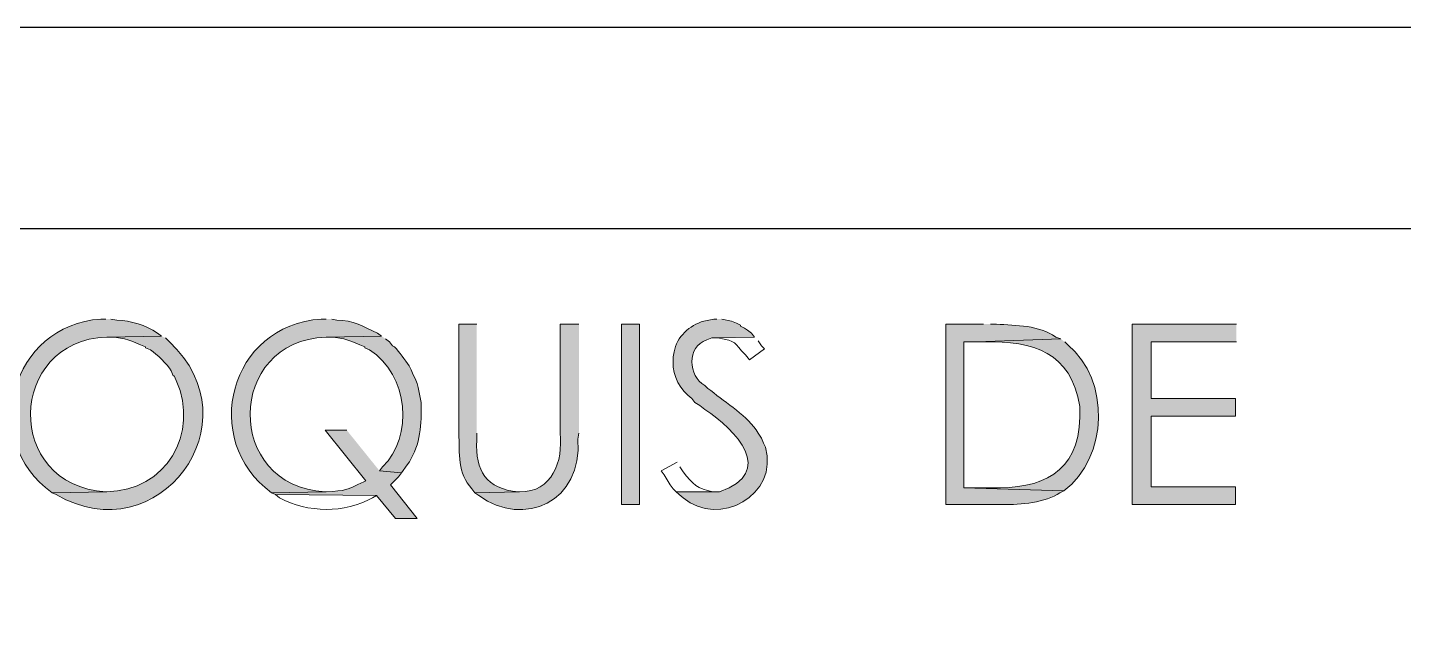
# Model space of a CAD drawing. Header units: inches. Extents: x 5 to 295, y 10 to 227.
# Drawn here: x 263.04 to 274, y 221.73 to 226.63 of the extents above; entities that cross this region are included whole.
import ezdxf

# ---------------------------------------------------------------- set-up
doc = ezdxf.new("R2010")
doc.units = ezdxf.units.IN
doc.header["$MEASUREMENT"] = 0
doc.layers.add('1- 1', color=1, linetype='Continuous')
doc.layers.add('1- 3', color=3, linetype='Continuous')

msp = doc.modelspace()

# ---------------------------------------------------------------- hatches: boundary and pattern name
at = {"layer": '1- 3'}
h = msp.add_hatch(color=256, dxfattribs=at)
edge = h.paths.add_edge_path()
edge.add_spline(control_points=[(263.662, 224.31), (263.662, 224.31), (263.622, 224.31), (263.622, 224.31), (262.91, 224.265), (262.647, 223.347), (263.235, 222.927), (263.235, 222.927), (263.67, 222.935), (263.67, 222.935), (263.67, 222.935), (263.662, 222.935), (263.662, 222.935), (262.845, 222.984), (262.876, 224.138), (263.67, 224.167), (263.67, 224.167), (264.104, 224.175), (264.104, 224.175), (264.104, 224.175), (264.073, 224.199), (264.073, 224.199), (263.978, 224.261), (263.863, 224.298), (263.749, 224.302), (263.749, 224.302), (263.701, 224.31), (263.701, 224.31)], knot_values=[0, 0, 0, 0, 0.035278, 0.035278, 0.035278, 0.070556, 0.070556, 0.070556, 0.105833, 0.105833, 0.105833, 0.141111, 0.141111, 0.141111, 0.176389, 0.176389, 0.176389, 0.211667, 0.211667, 0.211667, 0.246944, 0.246944, 0.246944, 0.282222, 0.282222, 0.282222, 0.3175, 0.3175, 0.3175, 0.3175], degree=3, periodic=0)
edge.add_line((263.701, 224.31), (263.662, 224.31))
h = msp.add_hatch(color=256, dxfattribs=at)
edge = h.paths.add_edge_path()
edge.add_spline(control_points=[(265.416, 224.31), (265.416, 224.31), (265.376, 224.31), (265.376, 224.31), (264.65, 224.264), (264.407, 223.35), (264.981, 222.927), (264.981, 222.927), (265.416, 222.935), (265.416, 222.935), (265.416, 222.935), (265.408, 222.935), (265.408, 222.935), (264.605, 222.977), (264.617, 224.137), (265.416, 224.167), (265.416, 224.167), (265.858, 224.175), (265.858, 224.175), (265.858, 224.175), (265.826, 224.199), (265.826, 224.199), (265.716, 224.249), (265.629, 224.303), (265.502, 224.302), (265.502, 224.302), (265.463, 224.31), (265.463, 224.31)], knot_values=[0, 0, 0, 0, 0.035278, 0.035278, 0.035278, 0.070556, 0.070556, 0.070556, 0.105833, 0.105833, 0.105833, 0.141111, 0.141111, 0.141111, 0.176389, 0.176389, 0.176389, 0.211667, 0.211667, 0.211667, 0.246944, 0.246944, 0.246944, 0.282222, 0.282222, 0.282222, 0.3175, 0.3175, 0.3175, 0.3175], degree=3, periodic=0)
edge.add_line((265.463, 224.31), (265.416, 224.31))
h = msp.add_hatch(color=256, dxfattribs=at)
edge = h.paths.add_edge_path()
edge.add_spline(control_points=[(266.616, 224.27), (266.616, 224.27), (266.474, 224.27), (266.474, 224.27), (266.474, 224.27), (266.474, 223.401), (266.474, 223.401), (266.478, 223.248), (266.463, 223.075), (266.577, 222.959), (266.577, 222.959), (266.6, 222.927), (266.6, 222.927), (266.6, 222.927), (266.956, 222.935), (266.956, 222.935), (266.956, 222.935), (266.948, 222.935), (266.948, 222.935), (266.689, 222.957), (266.606, 223.103), (266.616, 223.346), (266.616, 223.346), (266.616, 223.401), (266.616, 223.401)], knot_values=[0, 0, 0, 0, 0.035278, 0.035278, 0.035278, 0.070556, 0.070556, 0.070556, 0.105833, 0.105833, 0.105833, 0.141111, 0.141111, 0.141111, 0.176389, 0.176389, 0.176389, 0.211667, 0.211667, 0.211667, 0.246944, 0.246944, 0.246944, 0.282222, 0.282222, 0.282222, 0.282222], degree=3, periodic=0)
edge.add_line((266.616, 223.401), (266.616, 224.27))
h = msp.add_hatch(color=256, dxfattribs=at)
edge = h.paths.add_edge_path()
edge.add_spline(control_points=[(267.43, 224.27), (267.43, 224.27), (267.28, 224.27), (267.28, 224.27), (267.28, 224.27), (267.28, 223.401), (267.28, 223.401), (267.304, 223.178), (267.22, 222.93), (266.956, 222.935), (266.956, 222.935), (266.6, 222.927), (266.6, 222.927), (266.6, 222.927), (266.632, 222.904), (266.632, 222.904), (266.993, 222.643), (267.463, 222.858), (267.422, 223.354), (267.422, 223.354), (267.43, 223.401), (267.43, 223.401)], knot_values=[0, 0, 0, 0, 0.035278, 0.035278, 0.035278, 0.070556, 0.070556, 0.070556, 0.105833, 0.105833, 0.105833, 0.141111, 0.141111, 0.141111, 0.176389, 0.176389, 0.176389, 0.211667, 0.211667, 0.211667, 0.246944, 0.246944, 0.246944, 0.246944], degree=3, periodic=0)
edge.add_line((267.43, 223.401), (267.43, 224.27))
h = msp.add_hatch(color=256, dxfattribs=at)
h.dxf.hatch_style = 2
h.paths.add_polyline_path([(267.912, 222.833), (267.912, 224.27), (267.769, 224.27), (267.769, 222.833)])
h = msp.add_hatch(color=256, dxfattribs=at)
edge = h.paths.add_edge_path()
edge.add_spline(control_points=[(268.528, 224.31), (268.528, 224.31), (268.504, 224.31), (268.504, 224.31), (268.504, 224.31), (268.425, 224.294), (268.425, 224.294), (268.31, 224.261), (268.21, 224.17), (268.188, 224.049), (268.188, 224.049), (268.18, 224.009), (268.18, 224.009), (268.18, 224.009), (268.18, 223.97), (268.18, 223.97), (268.174, 223.855), (268.24, 223.742), (268.33, 223.678), (268.33, 223.678), (268.354, 223.646), (268.354, 223.646), (268.354, 223.646), (268.393, 223.622), (268.393, 223.622), (268.393, 223.622), (268.433, 223.591), (268.433, 223.591), (268.68, 223.426), (269.003, 223.093), (268.551, 222.935), (268.551, 222.935), (268.204, 222.935), (268.204, 222.935), (268.204, 222.935), (268.228, 222.912), (268.228, 222.912), (268.228, 222.912), (268.259, 222.888), (268.259, 222.888), (268.546, 222.642), (269.026, 222.91), (268.915, 223.291), (268.915, 223.291), (268.899, 223.322), (268.899, 223.322), (268.899, 223.322), (268.883, 223.362), (268.883, 223.362), (268.883, 223.362), (268.859, 223.401), (268.859, 223.401), (268.773, 223.543), (268.605, 223.637), (268.48, 223.741), (268.48, 223.741), (268.457, 223.757), (268.457, 223.757), (268.457, 223.757), (268.433, 223.78), (268.433, 223.78), (268.301, 223.858), (268.284, 224.09), (268.449, 224.144), (268.449, 224.144), (268.488, 224.16), (268.488, 224.16), (268.488, 224.16), (268.528, 224.16), (268.528, 224.16), (268.528, 224.16), (268.828, 224.167), (268.828, 224.167), (268.828, 224.167), (268.804, 224.199), (268.804, 224.199), (268.804, 224.199), (268.773, 224.223), (268.773, 224.223), (268.773, 224.223), (268.749, 224.239), (268.749, 224.239), (268.749, 224.239), (268.717, 224.254), (268.717, 224.254), (268.717, 224.254), (268.717, 224.262), (268.717, 224.262), (268.717, 224.262), (268.686, 224.278), (268.686, 224.278), (268.686, 224.278), (268.646, 224.294), (268.646, 224.294), (268.646, 224.294), (268.567, 224.31), (268.567, 224.31)], knot_values=[0, 0, 0, 0, 0.035278, 0.035278, 0.035278, 0.070556, 0.070556, 0.070556, 0.105833, 0.105833, 0.105833, 0.141111, 0.141111, 0.141111, 0.176389, 0.176389, 0.176389, 0.211667, 0.211667, 0.211667, 0.246944, 0.246944, 0.246944, 0.282222, 0.282222, 0.282222, 0.3175, 0.3175, 0.3175, 0.352778, 0.352778, 0.352778, 0.388056, 0.388056, 0.388056, 0.423333, 0.423333, 0.423333, 0.458611, 0.458611, 0.458611, 0.493889, 0.493889, 0.493889, 0.529167, 0.529167, 0.529167, 0.564444, 0.564444, 0.564444, 0.599722, 0.599722, 0.599722, 0.635, 0.635, 0.635, 0.670278, 0.670278, 0.670278, 0.705556, 0.705556, 0.705556, 0.740833, 0.740833, 0.740833, 0.776111, 0.776111, 0.776111, 0.811389, 0.811389, 0.811389, 0.846667, 0.846667, 0.846667, 0.881944, 0.881944, 0.881944, 0.917222, 0.917222, 0.917222, 0.9525, 0.9525, 0.9525, 0.987778, 0.987778, 0.987778, 1.023056, 1.023056, 1.023056, 1.058333, 1.058333, 1.058333, 1.093611, 1.093611, 1.093611, 1.128889, 1.128889, 1.128889, 1.128889], degree=3, periodic=0)
edge.add_line((268.567, 224.31), (268.528, 224.31))
h = msp.add_hatch(color=256, dxfattribs=at)
edge = h.paths.add_edge_path()
edge.add_spline(control_points=[(270.653, 224.27), (270.653, 224.27), (270.352, 224.27), (270.352, 224.27), (270.352, 224.27), (270.352, 222.833), (270.352, 222.833), (270.352, 222.833), (270.81, 222.833), (270.81, 222.833), (270.944, 222.832), (271.149, 222.848), (271.261, 222.927), (271.261, 222.927), (271.292, 222.943), (271.292, 222.943), (271.292, 222.943), (270.495, 222.967), (270.495, 222.967), (270.495, 222.967), (270.495, 224.128), (270.495, 224.128), (270.495, 224.128), (270.597, 224.128), (270.597, 224.128), (270.597, 224.128), (271.269, 224.152), (271.269, 224.152), (271.269, 224.152), (271.229, 224.167), (271.229, 224.167), (271.092, 224.262), (270.915, 224.259), (270.755, 224.27), (270.755, 224.27), (270.708, 224.27), (270.708, 224.27)], knot_values=[0, 0, 0, 0, 0.035278, 0.035278, 0.035278, 0.070556, 0.070556, 0.070556, 0.105833, 0.105833, 0.105833, 0.141111, 0.141111, 0.141111, 0.176389, 0.176389, 0.176389, 0.211667, 0.211667, 0.211667, 0.246944, 0.246944, 0.246944, 0.282222, 0.282222, 0.282222, 0.3175, 0.3175, 0.3175, 0.352778, 0.352778, 0.352778, 0.388056, 0.388056, 0.388056, 0.423333, 0.423333, 0.423333, 0.423333], degree=3, periodic=0)
edge.add_line((270.708, 224.27), (270.653, 224.27))
msp.add_hatch(color=256, dxfattribs=at).paths.add_polyline_path([(272.667, 224.27), (271.837, 224.27), (271.837, 222.833), (272.659, 222.833), (272.659, 222.975), (271.987, 222.975), (271.987, 223.536), (272.659, 223.536), (272.659, 223.678), (271.987, 223.678), (271.987, 224.128), (272.667, 224.128)])
h = msp.add_hatch(color=256, dxfattribs=at)
edge = h.paths.add_edge_path()
edge.add_spline(control_points=[(264.104, 224.175), (264.104, 224.175), (263.67, 224.167), (263.67, 224.167), (263.67, 224.167), (263.678, 224.167), (263.678, 224.167), (263.769, 224.168), (263.857, 224.146), (263.938, 224.104), (263.938, 224.104), (263.978, 224.088), (263.978, 224.088), (263.978, 224.088), (263.978, 224.081), (263.978, 224.081), (263.978, 224.081), (264.017, 224.065), (264.017, 224.065), (264.07, 224.031), (264.149, 223.951), (264.183, 223.899), (264.183, 223.899), (264.199, 223.859), (264.199, 223.859), (264.199, 223.859), (264.207, 223.859), (264.207, 223.859), (264.207, 223.859), (264.223, 223.82), (264.223, 223.82), (264.409, 223.4), (264.138, 222.94), (263.67, 222.935), (263.67, 222.935), (263.235, 222.927), (263.235, 222.927), (263.235, 222.927), (263.267, 222.912), (263.267, 222.912), (264.081, 222.438), (264.859, 223.491), (264.168, 224.128), (264.168, 224.128), (264.136, 224.16), (264.136, 224.16)], knot_values=[0, 0, 0, 0, 0.035278, 0.035278, 0.035278, 0.070556, 0.070556, 0.070556, 0.105833, 0.105833, 0.105833, 0.141111, 0.141111, 0.141111, 0.176389, 0.176389, 0.176389, 0.211667, 0.211667, 0.211667, 0.246944, 0.246944, 0.246944, 0.282222, 0.282222, 0.282222, 0.3175, 0.3175, 0.3175, 0.352778, 0.352778, 0.352778, 0.388056, 0.388056, 0.388056, 0.423333, 0.423333, 0.423333, 0.458611, 0.458611, 0.458611, 0.493889, 0.493889, 0.493889, 0.529167, 0.529167, 0.529167, 0.529167], degree=3, periodic=0)
edge.add_line((264.136, 224.16), (264.104, 224.175))
h = msp.add_hatch(color=256, dxfattribs=at)
edge = h.paths.add_edge_path()
edge.add_spline(control_points=[(265.858, 224.175), (265.858, 224.175), (265.416, 224.167), (265.416, 224.167), (265.416, 224.167), (265.423, 224.167), (265.423, 224.167), (265.515, 224.168), (265.603, 224.146), (265.684, 224.104), (265.684, 224.104), (265.724, 224.088), (265.724, 224.088), (265.724, 224.088), (265.724, 224.081), (265.724, 224.081), (265.724, 224.081), (265.763, 224.065), (265.763, 224.065), (266.073, 223.869), (266.115, 223.371), (265.866, 223.133), (265.866, 223.133), (265.842, 223.101), (265.842, 223.101), (265.842, 223.101), (266.016, 223.085), (266.016, 223.085), (266.016, 223.085), (266.063, 223.149), (266.063, 223.149), (266.156, 223.279), (266.179, 223.45), (266.174, 223.607), (266.174, 223.607), (266.174, 223.646), (266.174, 223.646), (266.174, 223.646), (266.15, 223.765), (266.15, 223.765), (266.15, 223.765), (266.142, 223.796), (266.142, 223.796), (266.142, 223.796), (266.126, 223.836), (266.126, 223.836), (266.126, 223.836), (266.111, 223.867), (266.111, 223.867), (266.111, 223.867), (266.095, 223.907), (266.095, 223.907), (266.095, 223.907), (266.079, 223.938), (266.079, 223.938), (266.042, 223.983), (266.001, 224.051), (265.961, 224.088), (265.961, 224.088), (265.945, 224.096), (265.945, 224.096), (265.945, 224.096), (265.921, 224.128), (265.921, 224.128), (265.921, 224.128), (265.889, 224.152), (265.889, 224.152)], knot_values=[0, 0, 0, 0, 0.035278, 0.035278, 0.035278, 0.070556, 0.070556, 0.070556, 0.105833, 0.105833, 0.105833, 0.141111, 0.141111, 0.141111, 0.176389, 0.176389, 0.176389, 0.211667, 0.211667, 0.211667, 0.246944, 0.246944, 0.246944, 0.282222, 0.282222, 0.282222, 0.3175, 0.3175, 0.3175, 0.352778, 0.352778, 0.352778, 0.388056, 0.388056, 0.388056, 0.423333, 0.423333, 0.423333, 0.458611, 0.458611, 0.458611, 0.493889, 0.493889, 0.493889, 0.529167, 0.529167, 0.529167, 0.564444, 0.564444, 0.564444, 0.599722, 0.599722, 0.599722, 0.635, 0.635, 0.635, 0.670278, 0.670278, 0.670278, 0.705556, 0.705556, 0.705556, 0.740833, 0.740833, 0.740833, 0.776111, 0.776111, 0.776111, 0.776111], degree=3, periodic=0)
edge.add_line((265.889, 224.152), (265.858, 224.175))
h = msp.add_hatch(color=256, dxfattribs=at)
edge = h.paths.add_edge_path()
edge.add_spline(control_points=[(271.269, 224.152), (271.269, 224.152), (270.597, 224.128), (270.597, 224.128), (270.597, 224.128), (270.66, 224.128), (270.66, 224.128), (271.05, 224.138), (271.349, 224.046), (271.419, 223.615), (271.419, 223.615), (271.419, 223.528), (271.419, 223.528), (271.414, 223.083), (271.109, 222.955), (270.716, 222.967), (270.716, 222.967), (270.495, 222.967), (270.495, 222.967), (270.495, 222.967), (271.292, 222.943), (271.292, 222.943), (271.649, 223.207), (271.662, 223.828), (271.324, 224.104), (271.324, 224.104), (271.3, 224.128), (271.3, 224.128)], knot_values=[0, 0, 0, 0, 0.035278, 0.035278, 0.035278, 0.070556, 0.070556, 0.070556, 0.105833, 0.105833, 0.105833, 0.141111, 0.141111, 0.141111, 0.176389, 0.176389, 0.176389, 0.211667, 0.211667, 0.211667, 0.246944, 0.246944, 0.246944, 0.282222, 0.282222, 0.282222, 0.3175, 0.3175, 0.3175, 0.3175], degree=3, periodic=0)
edge.add_line((271.3, 224.128), (271.269, 224.152))
h = msp.add_hatch(color=256, dxfattribs=at)
edge = h.paths.add_edge_path()
edge.add_spline(control_points=[(265.581, 223.425), (265.581, 223.425), (265.408, 223.425), (265.408, 223.425), (265.408, 223.425), (265.732, 223.022), (265.732, 223.022), (265.732, 223.022), (265.716, 223.014), (265.716, 223.014), (265.571, 222.947), (265.578, 222.943), (265.416, 222.935), (265.416, 222.935), (264.981, 222.927), (264.981, 222.927), (264.981, 222.927), (265.013, 222.912), (265.013, 222.912), (265.013, 222.912), (265.818, 222.904), (265.818, 222.904), (265.818, 222.904), (265.968, 222.722), (265.968, 222.722), (265.968, 222.722), (266.142, 222.722), (266.142, 222.722), (266.142, 222.722), (265.929, 222.991), (265.929, 222.991), (265.929, 222.991), (265.992, 223.054), (265.992, 223.054), (265.992, 223.054), (266.016, 223.085), (266.016, 223.085), (266.016, 223.085), (265.842, 223.101), (265.842, 223.101)], knot_values=[0, 0, 0, 0, 0.035278, 0.035278, 0.035278, 0.070556, 0.070556, 0.070556, 0.105833, 0.105833, 0.105833, 0.141111, 0.141111, 0.141111, 0.176389, 0.176389, 0.176389, 0.211667, 0.211667, 0.211667, 0.246944, 0.246944, 0.246944, 0.282222, 0.282222, 0.282222, 0.3175, 0.3175, 0.3175, 0.352778, 0.352778, 0.352778, 0.388056, 0.388056, 0.388056, 0.423333, 0.423333, 0.423333, 0.458611, 0.458611, 0.458611, 0.458611], degree=3, periodic=0)
edge.add_line((265.842, 223.101), (265.581, 223.425))

# ---------------------------------------------------------------- linework, layer by layer
at = {"layer": '1- 1', "lineweight": 25}
msp.add_lwpolyline([(4.72, 226.632), (4.72, 11.529), (294.863, 11.529), (294.863, 226.632), (4.72, 226.632)], dxfattribs=at)
at = {"layer": '1- 3', "lineweight": 0}
for points in [[(267.912, 222.833), (267.912, 224.27), (267.769, 224.27), (267.769, 222.833), (267.912, 222.833)], [(272.667, 224.27), (271.837, 224.27), (271.837, 222.833), (272.659, 222.833), (272.659, 222.975), (271.987, 222.975), (271.987, 223.536), (272.659, 223.536), (272.659, 223.678), (271.987, 223.678), (271.987, 224.128), (272.667, 224.128)]]:
    msp.add_lwpolyline(points, dxfattribs=at)
at = {"layer": '1- 3', "lineweight": 25}
msp.add_open_spline([(293.867, 125.645), (293.867, 125.645), (293.867, 224.491), (293.867, 224.491), (293.863, 224.794), (293.622, 225.024), (293.322, 225.028), (293.322, 225.028), (251.877, 225.028), (251.877, 225.028)], degree=3, knots=[0, 0, 0, 0, 1, 1, 1, 2, 2, 2, 3, 3, 3, 3], dxfattribs=at)
at = {"layer": '1- 3', "lineweight": 0}
for points, knots in [([(263.662, 224.31), (263.662, 224.31), (263.622, 224.31), (263.622, 224.31), (262.91, 224.265), (262.647, 223.347), (263.235, 222.927), (263.235, 222.927), (263.67, 222.935), (263.67, 222.935), (263.67, 222.935), (263.662, 222.935), (263.662, 222.935), (262.845, 222.984), (262.876, 224.138), (263.67, 224.167), (263.67, 224.167), (264.104, 224.175), (264.104, 224.175), (264.104, 224.175), (264.073, 224.199), (264.073, 224.199), (263.978, 224.261), (263.863, 224.298), (263.749, 224.302), (263.749, 224.302), (263.701, 224.31), (263.701, 224.31)], [0, 0, 0, 0, 1, 1, 1, 2, 2, 2, 3, 3, 3, 4, 4, 4, 5, 5, 5, 6, 6, 6, 7, 7, 7, 8, 8, 8, 9, 9, 9, 9]), ([(265.416, 224.31), (265.416, 224.31), (265.376, 224.31), (265.376, 224.31), (264.65, 224.264), (264.407, 223.35), (264.981, 222.927), (264.981, 222.927), (265.416, 222.935), (265.416, 222.935), (265.416, 222.935), (265.408, 222.935), (265.408, 222.935), (264.605, 222.977), (264.617, 224.137), (265.416, 224.167), (265.416, 224.167), (265.858, 224.175), (265.858, 224.175), (265.858, 224.175), (265.826, 224.199), (265.826, 224.199), (265.716, 224.249), (265.629, 224.303), (265.502, 224.302), (265.502, 224.302), (265.463, 224.31), (265.463, 224.31)], [0, 0, 0, 0, 1, 1, 1, 2, 2, 2, 3, 3, 3, 4, 4, 4, 5, 5, 5, 6, 6, 6, 7, 7, 7, 8, 8, 8, 9, 9, 9, 9]), ([(266.616, 224.27), (266.616, 224.27), (266.474, 224.27), (266.474, 224.27), (266.474, 224.27), (266.474, 223.401), (266.474, 223.401), (266.478, 223.248), (266.463, 223.075), (266.577, 222.959), (266.577, 222.959), (266.6, 222.927), (266.6, 222.927), (266.6, 222.927), (266.956, 222.935), (266.956, 222.935), (266.956, 222.935), (266.948, 222.935), (266.948, 222.935), (266.689, 222.957), (266.606, 223.103), (266.616, 223.346), (266.616, 223.346), (266.616, 223.401), (266.616, 223.401)], [0, 0, 0, 0, 1, 1, 1, 2, 2, 2, 3, 3, 3, 4, 4, 4, 5, 5, 5, 6, 6, 6, 7, 7, 7, 8, 8, 8, 8]), ([(267.43, 224.27), (267.43, 224.27), (267.28, 224.27), (267.28, 224.27), (267.28, 224.27), (267.28, 223.401), (267.28, 223.401), (267.304, 223.178), (267.22, 222.93), (266.956, 222.935), (266.956, 222.935), (266.6, 222.927), (266.6, 222.927), (266.6, 222.927), (266.632, 222.904), (266.632, 222.904), (266.993, 222.643), (267.463, 222.858), (267.422, 223.354), (267.422, 223.354), (267.43, 223.401), (267.43, 223.401)], [0, 0, 0, 0, 1, 1, 1, 2, 2, 2, 3, 3, 3, 4, 4, 4, 5, 5, 5, 6, 6, 6, 7, 7, 7, 7]), ([(268.528, 224.31), (268.528, 224.31), (268.504, 224.31), (268.504, 224.31), (268.504, 224.31), (268.425, 224.294), (268.425, 224.294), (268.31, 224.261), (268.21, 224.17), (268.188, 224.049), (268.188, 224.049), (268.18, 224.009), (268.18, 224.009), (268.18, 224.009), (268.18, 223.97), (268.18, 223.97), (268.174, 223.855), (268.24, 223.742), (268.33, 223.678), (268.33, 223.678), (268.354, 223.646), (268.354, 223.646), (268.354, 223.646), (268.393, 223.622), (268.393, 223.622), (268.393, 223.622), (268.433, 223.591), (268.433, 223.591), (268.68, 223.426), (269.003, 223.093), (268.551, 222.935), (268.551, 222.935), (268.204, 222.935), (268.204, 222.935), (268.204, 222.935), (268.228, 222.912), (268.228, 222.912), (268.228, 222.912), (268.259, 222.888), (268.259, 222.888), (268.546, 222.642), (269.026, 222.91), (268.915, 223.291), (268.915, 223.291), (268.899, 223.322), (268.899, 223.322), (268.899, 223.322), (268.883, 223.362), (268.883, 223.362), (268.883, 223.362), (268.859, 223.401), (268.859, 223.401), (268.773, 223.543), (268.605, 223.637), (268.48, 223.741), (268.48, 223.741), (268.457, 223.757), (268.457, 223.757), (268.457, 223.757), (268.433, 223.78), (268.433, 223.78), (268.301, 223.858), (268.284, 224.09), (268.449, 224.144), (268.449, 224.144), (268.488, 224.16), (268.488, 224.16), (268.488, 224.16), (268.528, 224.16), (268.528, 224.16), (268.528, 224.16), (268.828, 224.167), (268.828, 224.167), (268.828, 224.167), (268.804, 224.199), (268.804, 224.199), (268.804, 224.199), (268.773, 224.223), (268.773, 224.223), (268.773, 224.223), (268.749, 224.239), (268.749, 224.239), (268.749, 224.239), (268.717, 224.254), (268.717, 224.254), (268.717, 224.254), (268.717, 224.262), (268.717, 224.262), (268.717, 224.262), (268.686, 224.278), (268.686, 224.278), (268.686, 224.278), (268.646, 224.294), (268.646, 224.294), (268.646, 224.294), (268.567, 224.31), (268.567, 224.31)], [0, 0, 0, 0, 1, 1, 1, 2, 2, 2, 3, 3, 3, 4, 4, 4, 5, 5, 5, 6, 6, 6, 7, 7, 7, 8, 8, 8, 9, 9, 9, 10, 10, 10, 11, 11, 11, 12, 12, 12, 13, 13, 13, 14, 14, 14, 15, 15, 15, 16, 16, 16, 17, 17, 17, 18, 18, 18, 19, 19, 19, 20, 20, 20, 21, 21, 21, 22, 22, 22, 23, 23, 23, 24, 24, 24, 25, 25, 25, 26, 26, 26, 27, 27, 27, 28, 28, 28, 29, 29, 29, 30, 30, 30, 31, 31, 31, 32, 32, 32, 32]), ([(270.653, 224.27), (270.653, 224.27), (270.352, 224.27), (270.352, 224.27), (270.352, 224.27), (270.352, 222.833), (270.352, 222.833), (270.352, 222.833), (270.81, 222.833), (270.81, 222.833), (270.944, 222.832), (271.149, 222.848), (271.261, 222.927), (271.261, 222.927), (271.292, 222.943), (271.292, 222.943), (271.292, 222.943), (270.495, 222.967), (270.495, 222.967), (270.495, 222.967), (270.495, 224.128), (270.495, 224.128), (270.495, 224.128), (270.597, 224.128), (270.597, 224.128), (270.597, 224.128), (271.269, 224.152), (271.269, 224.152), (271.269, 224.152), (271.229, 224.167), (271.229, 224.167), (271.092, 224.262), (270.915, 224.259), (270.755, 224.27), (270.755, 224.27), (270.708, 224.27), (270.708, 224.27)], [0, 0, 0, 0, 1, 1, 1, 2, 2, 2, 3, 3, 3, 4, 4, 4, 5, 5, 5, 6, 6, 6, 7, 7, 7, 8, 8, 8, 9, 9, 9, 10, 10, 10, 11, 11, 11, 12, 12, 12, 12]), ([(264.104, 224.175), (264.104, 224.175), (263.67, 224.167), (263.67, 224.167), (263.67, 224.167), (263.678, 224.167), (263.678, 224.167), (263.769, 224.168), (263.857, 224.146), (263.938, 224.104), (263.938, 224.104), (263.978, 224.088), (263.978, 224.088), (263.978, 224.088), (263.978, 224.081), (263.978, 224.081), (263.978, 224.081), (264.017, 224.065), (264.017, 224.065), (264.07, 224.031), (264.149, 223.951), (264.183, 223.899), (264.183, 223.899), (264.199, 223.859), (264.199, 223.859), (264.199, 223.859), (264.207, 223.859), (264.207, 223.859), (264.207, 223.859), (264.223, 223.82), (264.223, 223.82), (264.409, 223.4), (264.138, 222.94), (263.67, 222.935), (263.67, 222.935), (263.235, 222.927), (263.235, 222.927), (263.235, 222.927), (263.267, 222.912), (263.267, 222.912), (264.081, 222.438), (264.859, 223.491), (264.168, 224.128), (264.168, 224.128), (264.136, 224.16), (264.136, 224.16)], [0, 0, 0, 0, 1, 1, 1, 2, 2, 2, 3, 3, 3, 4, 4, 4, 5, 5, 5, 6, 6, 6, 7, 7, 7, 8, 8, 8, 9, 9, 9, 10, 10, 10, 11, 11, 11, 12, 12, 12, 13, 13, 13, 14, 14, 14, 15, 15, 15, 15]), ([(265.858, 224.175), (265.858, 224.175), (265.416, 224.167), (265.416, 224.167), (265.416, 224.167), (265.423, 224.167), (265.423, 224.167), (265.515, 224.168), (265.603, 224.146), (265.684, 224.104), (265.684, 224.104), (265.724, 224.088), (265.724, 224.088), (265.724, 224.088), (265.724, 224.081), (265.724, 224.081), (265.724, 224.081), (265.763, 224.065), (265.763, 224.065), (266.073, 223.869), (266.115, 223.371), (265.866, 223.133), (265.866, 223.133), (265.842, 223.101), (265.842, 223.101), (265.842, 223.101), (266.016, 223.085), (266.016, 223.085), (266.016, 223.085), (266.063, 223.149), (266.063, 223.149), (266.156, 223.279), (266.179, 223.45), (266.174, 223.607), (266.174, 223.607), (266.174, 223.646), (266.174, 223.646), (266.174, 223.646), (266.15, 223.765), (266.15, 223.765), (266.15, 223.765), (266.142, 223.796), (266.142, 223.796), (266.142, 223.796), (266.126, 223.836), (266.126, 223.836), (266.126, 223.836), (266.111, 223.867), (266.111, 223.867), (266.111, 223.867), (266.095, 223.907), (266.095, 223.907), (266.095, 223.907), (266.079, 223.938), (266.079, 223.938), (266.042, 223.983), (266.001, 224.051), (265.961, 224.088), (265.961, 224.088), (265.945, 224.096), (265.945, 224.096), (265.945, 224.096), (265.921, 224.128), (265.921, 224.128), (265.921, 224.128), (265.889, 224.152), (265.889, 224.152)], [0, 0, 0, 0, 1, 1, 1, 2, 2, 2, 3, 3, 3, 4, 4, 4, 5, 5, 5, 6, 6, 6, 7, 7, 7, 8, 8, 8, 9, 9, 9, 10, 10, 10, 11, 11, 11, 12, 12, 12, 13, 13, 13, 14, 14, 14, 15, 15, 15, 16, 16, 16, 17, 17, 17, 18, 18, 18, 19, 19, 19, 20, 20, 20, 21, 21, 21, 22, 22, 22, 22]), ([(268.828, 224.167), (268.828, 224.167), (268.528, 224.16), (268.528, 224.16), (268.528, 224.16), (268.536, 224.16), (268.536, 224.16), (268.693, 224.132), (268.659, 224.126), (268.757, 224.025), (268.757, 224.025), (268.788, 223.986), (268.788, 223.986), (268.788, 223.986), (268.907, 224.073), (268.907, 224.073), (268.907, 224.073), (268.883, 224.096), (268.883, 224.096), (268.883, 224.096), (268.859, 224.136), (268.859, 224.136)], [0, 0, 0, 0, 1, 1, 1, 2, 2, 2, 3, 3, 3, 4, 4, 4, 5, 5, 5, 6, 6, 6, 7, 7, 7, 7]), ([(271.269, 224.152), (271.269, 224.152), (270.597, 224.128), (270.597, 224.128), (270.597, 224.128), (270.66, 224.128), (270.66, 224.128), (271.05, 224.138), (271.349, 224.046), (271.419, 223.615), (271.419, 223.615), (271.419, 223.528), (271.419, 223.528), (271.414, 223.083), (271.109, 222.955), (270.716, 222.967), (270.716, 222.967), (270.495, 222.967), (270.495, 222.967), (270.495, 222.967), (271.292, 222.943), (271.292, 222.943), (271.649, 223.207), (271.662, 223.828), (271.324, 224.104), (271.324, 224.104), (271.3, 224.128), (271.3, 224.128)], [0, 0, 0, 0, 1, 1, 1, 2, 2, 2, 3, 3, 3, 4, 4, 4, 5, 5, 5, 6, 6, 6, 7, 7, 7, 8, 8, 8, 9, 9, 9, 9]), ([(265.581, 223.425), (265.581, 223.425), (265.408, 223.425), (265.408, 223.425), (265.408, 223.425), (265.732, 223.022), (265.732, 223.022), (265.732, 223.022), (265.716, 223.014), (265.716, 223.014), (265.571, 222.947), (265.578, 222.943), (265.416, 222.935), (265.416, 222.935), (264.981, 222.927), (264.981, 222.927), (264.981, 222.927), (265.013, 222.912), (265.013, 222.912), (265.013, 222.912), (265.818, 222.904), (265.818, 222.904), (265.818, 222.904), (265.968, 222.722), (265.968, 222.722), (265.968, 222.722), (266.142, 222.722), (266.142, 222.722), (266.142, 222.722), (265.929, 222.991), (265.929, 222.991), (265.929, 222.991), (265.992, 223.054), (265.992, 223.054), (265.992, 223.054), (266.016, 223.085), (266.016, 223.085), (266.016, 223.085), (265.842, 223.101), (265.842, 223.101)], [0, 0, 0, 0, 1, 1, 1, 2, 2, 2, 3, 3, 3, 4, 4, 4, 5, 5, 5, 6, 6, 6, 7, 7, 7, 8, 8, 8, 9, 9, 9, 10, 10, 10, 11, 11, 11, 12, 12, 12, 13, 13, 13, 13]), ([(268.212, 223.172), (268.212, 223.172), (268.085, 223.101), (268.085, 223.101), (268.085, 223.101), (268.109, 223.07), (268.109, 223.07), (268.109, 223.07), (268.156, 222.991), (268.156, 222.991), (268.156, 222.991), (268.18, 222.959), (268.18, 222.959), (268.18, 222.959), (268.204, 222.935), (268.204, 222.935), (268.204, 222.935), (268.512, 222.935), (268.512, 222.935), (268.512, 222.935), (268.496, 222.935), (268.496, 222.935), (268.373, 222.956), (268.339, 222.998), (268.259, 223.093), (268.259, 223.093), (268.235, 223.133), (268.235, 223.133)], [0, 0, 0, 0, 1, 1, 1, 2, 2, 2, 3, 3, 3, 4, 4, 4, 5, 5, 5, 6, 6, 6, 7, 7, 7, 8, 8, 8, 9, 9, 9, 9]), ([(265.013, 222.912), (265.013, 222.912), (265.044, 222.888), (265.044, 222.888), (265.272, 222.767), (265.562, 222.759), (265.787, 222.888), (265.787, 222.888), (265.818, 222.904), (265.818, 222.904)], [0, 0, 0, 0, 1, 1, 1, 2, 2, 2, 3, 3, 3, 3])]:
    msp.add_open_spline(points, degree=3, knots=knots, dxfattribs=at)

doc.saveas('drawing.dxf')
